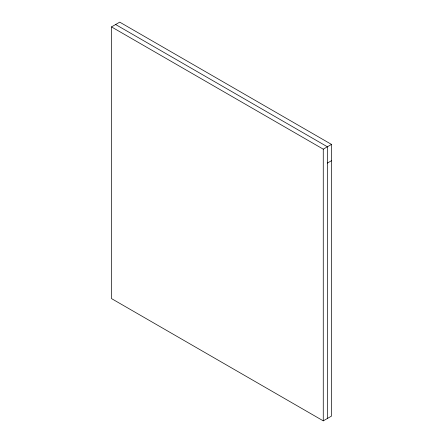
<?xml version="1.0" encoding="UTF-8"?>
<svg xmlns="http://www.w3.org/2000/svg" width="443" height="443" viewBox="0 0 443 443"><rect width="100%" height="100%" fill="white"/><g stroke="black" fill="none" stroke-linecap="round" stroke-linejoin="round"><path stroke-width="0.66" d="M111.503 26.907L119.737 22.15L331.497 144.407L331.497 416.093L323.263 420.85L111.503 298.593L111.503 26.907L323.263 149.164L331.497 144.407M327.377 163.085L331.497 160.709M115.623 24.526L327.377 146.783L327.377 418.474M323.263 149.164L323.263 420.85"/></g></svg>
